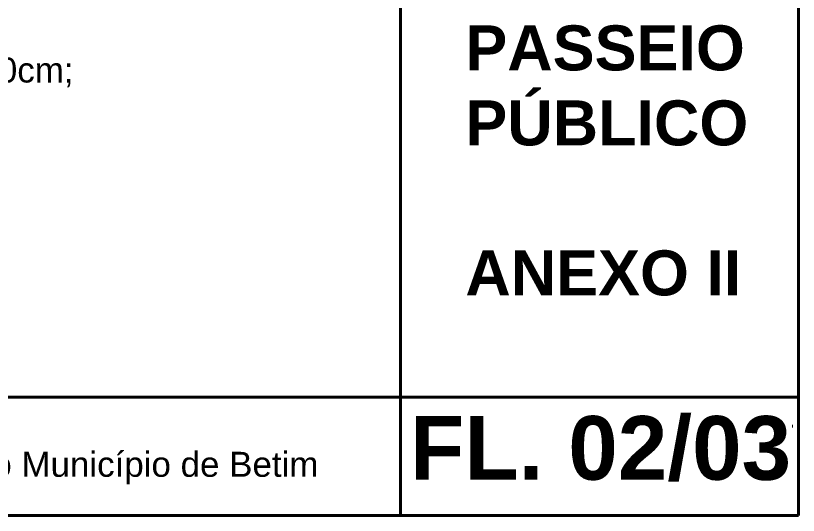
# Model space of a CAD drawing. Header units: millimetres. Extents: x 2084 to 63904, y -2368 to 2343.
# Drawn here: x 60487.5 to 60957.1, y -2368.1 to -2068.2 of the extents above; entities that cross this region are included whole.
import ezdxf

# ---------------------------------------------------------------- set-up
doc = ezdxf.new("R2010")
doc.units = ezdxf.units.MM
doc.layers.add('P4', color=4, linetype='Continuous', lineweight=40)
doc.layers.add('TEXTO PADRÃO', color=2, linetype='Continuous', lineweight=15)
doc.styles.get("Standard").update_dxf_attribs({"font": 'arial.ttf'})

msp = doc.modelspace()

# ---------------------------------------------------------------- linework, layer by layer
at = {"layer": 'P4'}
for p, q in [((60957.1, -2368.06), (60957.1, -388.48)), ((60718.49, -2368.06), (60718.49, -1826.18)), ((58357.1, -2297.2), (60957.1, -2297.2)), ((60953.45, -2314.55), (60953.71, -2314.55)), ((58357.1, -2368.06), (60957.1, -2368.06))]:
    msp.add_line(p, q, dxfattribs=at)

# ---------------------------------------------------------------- texts
at = {"layer": 'TEXTO PADRÃO', "attachment_point": 1}
for s, insert, char_height, width in [('{\\fArial|b1|i0|c0|p34;\\PPASSEIO \\PPÚBLICO\\P\\PANEXO II}', (60757.33, -2029.04), 27, 533.1424), ('6-   A Distância mínima "entre o rebaixo de veículos e os canteiros para arborização" ,  mínimo 200cm;', (59567.61, -2093.33), 15, 1396.83), ('{\\fArial|b1|i0|c0|p34;      FL. 02/03}', (60635.05, -2308.46), 38.25, 3273.8179), ('OBS:   Verificar  NORMA TÉCNICA DA ABNT 9050 e Plano Municipal para Arborização Urbana do Município de Betim', (59564.09, -2329.93), 15, 1400.9132)]:
    msp.add_mtext(s, dxfattribs=dict(at, insert=insert, char_height=char_height, width=width))

doc.saveas('drawing.dxf')
